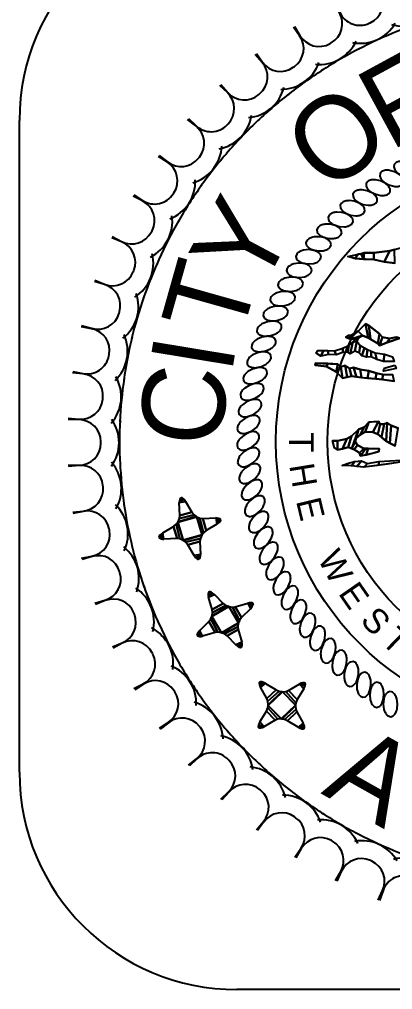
# Model space of a CAD drawing. Extents: x 715005 to 715902, y 929121 to 929716.
# Drawn here: x 715250.8 to 715282.1, y 929585.8 to 929667.3 of the extents above; entities that cross this region are included whole.
import ezdxf

# ---------------------------------------------------------------- set-up
doc = ezdxf.new("R2010")
doc.units = 0
for name, color, linetype in [('2', 7, 'Continuous'), ('6', 7, 'Continuous'), ('Default', 7, 'Continuous')]:
    doc.layers.add(name, color=color, linetype=linetype)

# ---------------------------------------------------------------- blocks, each defined once
blk = doc.blocks.new('STAR')
at = {"layer": 'Default'}
for points in [[(-0.75, 1.94), (-0.297, 2.024), (-0.391, 2.155), (-0.744, 2.046)], [(-0.744, 2.046), (-0.391, 2.155), (-0.47, 2.24), (-0.722, 2.166)], [(-0.722, 2.166), (-0.47, 2.24), (-0.546, 2.288), (-0.683, 2.249)], [(-0.683, 2.249), (-0.546, 2.288), (-0.619, 2.291), (-0.619, 2.291)], [(-0.75, 1.941), (-0.297, 2.024), (0.164, 1.243), (-0.716, 0.994)], [(-0.847, 0.551), (0.479, 0.941), (0.512, 0.917), (-0.862, 0.518)], [(-0.862, 0.518), (0.512, 0.917), (0.899, -0.399), (-0.481, -0.796)], [(-0.743, 0.79), (0.323, 1.054), (0.479, 0.942), (-0.841, 0.555)], [(-0.716, 0.994), (0.164, 1.243), (0.327, 1.051), (-0.743, 0.79)], [(0.747, 0.821), (1.012, -0.245), (0.899, -0.402), (0.512, 0.919)], [(0.951, 0.794), (1.2, -0.086), (1.008, -0.249), (0.747, 0.821)], [(1.898, 0.827), (1.981, 0.375), (1.2, -0.086), (0.951, 0.794)], [(1.897, 0.827), (1.981, 0.375), (2.113, 0.468), (2.004, 0.822)], [(2.004, 0.822), (2.113, 0.468), (2.197, 0.548), (2.123, 0.8)], [(2.123, 0.8), (2.197, 0.548), (2.245, 0.624), (2.206, 0.76)], [(2.206, 0.76), (2.245, 0.624), (2.249, 0.696), (2.249, 0.696)], [(-1.863, -0.707), (-1.946, -0.254), (-1.165, 0.207), (-0.916, -0.673)], [(-0.916, -0.673), (-1.165, 0.207), (-0.973, 0.369), (-0.712, -0.7)], [(-0.712, -0.7), (-0.977, 0.366), (-0.864, 0.522), (-0.477, -0.799)], [(-2.172, -0.64), (-2.21, -0.503), (-2.214, -0.576), (-2.214, -0.576)], [(-2.088, -0.68), (-2.163, -0.427), (-2.21, -0.503), (-2.172, -0.64)], [(-1.969, -0.702), (-2.078, -0.348), (-2.163, -0.427), (-2.088, -0.68)], [(-1.862, -0.707), (-1.946, -0.254), (-2.078, -0.348), (-1.969, -0.702)], [(-0.481, -0.796), (0.899, -0.399), (0.872, -0.439), (-0.447, -0.826)], [(0.778, -0.669), (-0.288, -0.934), (-0.444, -0.821), (0.876, -0.434)], [(0.751, -0.873), (-0.129, -1.122), (-0.292, -0.931), (0.778, -0.669)], [(0.785, -1.82), (0.332, -1.903), (-0.129, -1.122), (0.751, -0.873)], [(0.785, -1.819), (0.332, -1.904), (0.425, -2.035), (0.779, -1.926)], [(0.779, -1.926), (0.425, -2.035), (0.505, -2.12), (0.757, -2.045)], [(0.757, -2.045), (0.505, -2.12), (0.581, -2.168), (0.718, -2.129)], [(0.718, -2.129), (0.581, -2.168), (0.654, -2.171), (0.654, -2.171)]]:
    blk.add_lwpolyline(points, close=True, dxfattribs=at)
blk = doc.blocks.new('ROPE')
at = {"layer": '65'}
for p, q in [((40.648, 11.457), (40.623, 11.27)), ((40.623, 11.27), (40.714, 11.104))]:
    blk.add_line(p, q, dxfattribs=at)
for points in [[(41.799, 11.973), (41.429, 11.947), (41.075, 11.837)], [(42.4, 11.419), (42.425, 11.607), (42.334, 11.773)], [(41.249, 10.904), (41.62, 10.93), (41.974, 11.039)]]:
    blk.add_lwpolyline(points, dxfattribs=at)
for centre, radius, start, end in [((41.248, 11.169), 0.666, 130.03259, 154.31726), ((41.502, 10.867), 1.06, 113.7505, 130.03259), ((41.752, 10.914), 1.06, 71.15136, 87.43344), ((41.879, 11.287), 0.666, 46.86668, 71.15136), ((41.8, 11.707), 0.666, 310.03259, 334.31726), ((41.17, 11.59), 0.666, 226.86668, 251.15136), ((41.297, 11.962), 1.06, 251.15136, 267.43344), ((41.547, 12.009), 1.06, 293.7505, 310.03259)]:
    blk.add_arc(centre, radius, start, end, dxfattribs=at)
blk = doc.blocks.new('U')
at = {"layer": '65'}
for p, q in [((56.567, 22.463), (55.809, 22.463)), ((54.202, 20.856), (54.202, 20.757)), ((55.809, 19.15), (56.567, 19.15))]:
    blk.add_line(p, q, dxfattribs=at)
for centre, radius, start, end in [((18.665, 20.791), 34.182, 357.32687, 2.67314), ((55.803, 20.818), 2.925, 144.37313, 215.20794), ((55.809, 20.856), 1.606, 90, 180), ((55.809, 20.757), 1.606, 180, 270)]:
    blk.add_arc(centre, radius, start, end, dxfattribs=at)
blk = doc.blocks.new('OLDSEAL')
at = {"layer": 'Default'}
for points in [[(23.716, 48.842), (22.898, 48.932), (22.173, 49.099), (21.586, 49.112), (20.76, 49.176), (20.295, 49.308), (20.757, 49.402), (21.077, 49.493), (21.273, 49.498), (21.491, 49.592), (21.697, 49.573), (22.192, 49.576), (23.346, 49.735), (24.275, 50.002)], [(24.08, 43.377), (23.14, 43.062), (22.591, 42.85), (22.472, 42.996), (21.78, 43.411), (21.371, 43.586), (21.068, 43.406), (20.952, 43.165), (21.183, 42.855), (21.608, 42.609), (22.282, 42.324), (22.949, 42.215), (23.543, 42.024)], [(23.666, 40.258), (22.579, 40.405), (21.415, 40.508), (20.56, 40.633), (19.914, 40.478), (19.442, 40.934), (18.756, 41.337), (17.924, 41.412), (17.952, 41.574), (19.574, 41.506), (19.779, 41.302), (20.104, 41.39), (20.407, 41.183), (20.712, 41.25), (21.192, 41.113), (21.82, 41), (22.357, 40.831), (22.835, 40.741), (23.563, 40.72)], [(23.805, 41.181), (22.889, 40.981), (22.941, 41.199), (23.695, 41.417)], [(23.656, 41.681), (22.89, 41.698), (22.41, 41.83), (21.983, 42.025), (21.662, 42.006), (21.311, 42.098), (21.118, 42.326), (20.805, 42.447), (20.476, 42.248), (20.286, 42.377), (19.929, 42.348), (19.442, 42.164), (18.882, 42.189), (18.333, 42.086), (18, 42.302), (18.124, 42.48), (18.529, 42.496), (19.334, 42.456), (19.851, 42.632), (20.361, 42.85), (20.67, 43.101), (20.818, 43.293), (20.593, 43.329), (20.433, 43.325), (20.158, 43.467), (20.328, 43.576), (20.554, 43.593), (21.051, 43.888), (21.583, 44.416), (21.824, 44.299), (22.158, 44.031), (22.598, 43.693), (22.815, 43.46), (23.315, 43.358), (23.795, 43.453)], [(23.719, 35.551), (23.073, 35.914), (22.478, 36.403), (22.099, 36.554), (21.554, 36.574), (21.183, 36.372), (20.912, 36.127), (20.817, 35.886), (21.002, 35.614), (21.455, 35.363), (22.05, 35.368), (22.566, 35.356), (22.553, 35.142), (22.224, 35.056), (21.633, 34.902), (21.22, 34.836), (21.146, 35.057), (20.747, 35.307), (20.311, 35.475), (19.921, 35.35), (19.539, 35.275), (19.297, 35.433), (19.196, 35.931), (19.553, 35.933), (20.226, 36.06), (20.569, 36.264), (21.079, 36.741), (21.48, 36.918), (21.832, 37.281), (22.212, 37.322), (22.53, 37.336), (22.645, 37.127), (22.922, 37.128), (23.158, 37.229), (23.434, 37.036), (23.945, 36.843)]]:
    blk.add_lwpolyline(points, dxfattribs=at)
for points in [[(20.295, 49.308), (21.073, 49.492), (20.838, 49.17), (20.838, 49.17)], [(21.043, 49.484), (20.836, 49.17), (21.442, 49.123), (21.273, 49.498)], [(21.273, 49.498), (21.442, 49.123), (21.491, 49.592), (21.491, 49.592)], [(21.491, 49.592), (21.428, 49.117), (22.173, 49.099), (22.192, 49.576)], [(22.192, 49.576), (22.173, 49.099), (22.922, 48.93), (23.351, 49.737)], [(23.351, 49.737), (22.922, 48.93), (23.716, 48.842), (23.686, 49.833)], [(21.051, 43.888), (21.371, 43.586), (21.78, 43.411), (21.583, 44.416)], [(21.583, 44.416), (21.78, 43.411), (21.944, 43.313), (21.824, 44.299)], [(20.433, 43.325), (21.051, 43.888), (20.554, 43.593), (20.322, 43.383)], [(20.593, 43.329), (21.371, 43.586), (21.051, 43.888), (20.433, 43.325)], [(21.824, 44.299), (21.944, 43.313), (22.472, 42.996), (22.598, 43.693)], [(22.598, 43.693), (22.472, 42.996), (22.591, 42.85), (22.815, 43.46)], [(20.322, 43.383), (20.554, 43.593), (20.328, 43.576), (20.158, 43.467)], [(20.67, 43.101), (20.476, 42.248), (20.286, 42.377), (20.361, 42.85)], [(20.952, 43.165), (20.805, 42.447), (20.476, 42.248), (20.67, 43.101)], [(20.818, 43.293), (21.068, 43.406), (21.371, 43.586), (20.593, 43.329)], [(20.67, 43.101), (20.952, 43.165), (21.068, 43.406), (20.818, 43.293)], [(21.183, 42.855), (21.118, 42.326), (20.805, 42.447), (20.952, 43.165)], [(22.815, 43.46), (22.591, 42.85), (23.14, 43.062), (23.315, 43.358)], [(23.315, 43.358), (23.14, 43.062), (24.08, 43.377), (23.795, 43.453)], [(18.529, 42.496), (18.333, 42.086), (18, 42.302), (18.124, 42.48)], [(18.856, 42.48), (18.882, 42.189), (18.333, 42.086), (18.529, 42.496)], [(19.334, 42.456), (19.442, 42.164), (18.882, 42.189), (18.856, 42.48)], [(19.922, 42.663), (19.929, 42.348), (19.442, 42.164), (19.334, 42.456)], [(20.361, 42.85), (20.286, 42.377), (19.929, 42.348), (19.922, 42.663)], [(21.502, 42.67), (21.311, 42.098), (21.118, 42.326), (21.183, 42.855)], [(21.719, 42.562), (21.662, 42.006), (21.311, 42.098), (21.502, 42.67)], [(21.996, 42.445), (21.983, 42.025), (21.662, 42.006), (21.719, 42.562)], [(22.282, 42.324), (22.41, 41.83), (21.983, 42.025), (21.996, 42.445)], [(22.949, 42.215), (22.89, 41.698), (22.41, 41.83), (22.282, 42.324)], [(23.543, 42.024), (23.656, 41.681), (22.89, 41.698), (22.949, 42.215)], [(17.952, 41.574), (17.924, 41.412), (18.756, 41.337), (18.856, 41.536)], [(18.856, 41.536), (18.756, 41.337), (19.442, 40.934), (19.574, 41.506)], [(19.574, 41.506), (19.442, 40.934), (19.914, 40.478), (19.779, 41.302)], [(19.779, 41.302), (19.914, 40.478), (20.255, 40.56), (20.104, 41.39)], [(20.104, 41.39), (20.255, 40.56), (20.56, 40.633), (20.407, 41.183)], [(20.407, 41.183), (20.56, 40.633), (20.917, 40.581), (20.712, 41.25)], [(20.712, 41.25), (20.917, 40.581), (21.296, 40.525), (21.192, 41.113)], [(21.192, 41.113), (21.296, 40.525), (21.72, 40.481), (21.82, 41)], [(21.82, 41), (21.72, 40.481), (22.32, 40.427), (22.357, 40.831)], [(23.695, 41.417), (23.805, 41.181), (22.889, 40.981), (22.941, 41.199)], [(22.357, 40.831), (22.32, 40.427), (22.808, 40.374), (22.835, 40.741)], [(22.835, 40.741), (22.808, 40.374), (23.666, 40.258), (23.563, 40.72)], [(20.569, 36.264), (20.311, 35.475), (20.575, 35.374), (21.079, 36.741)], [(20.575, 35.373), (21.079, 36.741), (20.912, 36.127), (20.817, 35.886)], [(21.079, 36.741), (20.912, 36.127), (21.183, 36.372), (21.48, 36.918)], [(21.48, 36.918), (21.183, 36.372), (21.554, 36.574), (21.832, 37.281)], [(21.832, 37.281), (21.554, 36.574), (22.099, 36.554), (22.53, 37.336)], [(22.53, 37.336), (22.099, 36.554), (22.478, 36.403), (22.645, 37.127)], [(22.645, 37.127), (22.478, 36.403), (22.742, 36.186), (22.922, 37.128)], [(22.922, 37.128), (22.742, 36.186), (23.073, 35.914), (23.158, 37.229)], [(23.158, 37.229), (23.073, 35.914), (23.332, 35.768), (23.434, 37.036)], [(23.434, 37.036), (23.332, 35.768), (23.719, 35.551), (23.945, 36.843)], [(19.553, 35.933), (19.539, 35.275), (19.921, 35.35), (20.226, 36.06)], [(20.226, 36.06), (19.921, 35.35), (20.311, 35.475), (20.569, 36.264)], [(19.196, 35.931), (19.297, 35.433), (19.539, 35.275), (19.553, 35.933)], [(20.817, 35.886), (20.568, 35.376), (20.747, 35.307), (21.002, 35.614)], [(21.002, 35.614), (20.747, 35.307), (21.146, 35.057), (21.455, 35.363)], [(21.455, 35.363), (21.146, 35.057), (21.22, 34.836), (21.598, 35.364)], [(21.598, 35.364), (21.22, 34.836), (21.633, 34.902), (21.762, 35.365)], [(21.762, 35.365), (21.633, 34.902), (22.553, 35.142), (22.566, 35.356)], [(19.879, 34.145), (20.245, 34.291), (20.781, 34.417), (21.3, 34.474), (21.716, 34.288), (22.543, 34.421), (24.137, 34.513), (24.108, 34.375), (23.185, 34.237), (22.247, 34.107), (21.454, 34.016), (20.771, 34.078), (20.239, 34.142)], [(20.245, 34.291), (20.239, 34.142), (19.879, 34.145), (19.879, 34.145)], [(20.781, 34.417), (20.578, 34.101), (20.239, 34.142), (20.245, 34.291)], [(21.3, 34.474), (20.938, 34.063), (20.578, 34.101), (20.781, 34.417)], [(21.716, 34.288), (21.454, 34.016), (20.938, 34.063), (21.3, 34.474)], [(22.543, 34.421), (22.544, 34.148), (21.454, 34.016), (21.716, 34.288)], [(24.137, 34.513), (24.108, 34.375), (22.544, 34.148), (22.543, 34.421)], [(8.075, 31.544), (8.429, 31.653), (8.349, 31.737), (8.097, 31.663)], [(8.097, 31.663), (8.349, 31.737), (8.273, 31.785), (8.137, 31.746)], [(8.137, 31.746), (8.273, 31.785), (8.201, 31.788), (8.201, 31.788)], [(8.069, 31.437), (8.522, 31.521), (8.429, 31.653), (8.075, 31.544)], [(8.07, 31.438), (8.522, 31.521), (8.983, 30.74), (8.103, 30.491)], [(7.973, 30.049), (9.298, 30.439), (9.332, 30.414), (7.958, 30.015)], [(7.958, 30.015), (9.332, 30.414), (9.719, 29.098), (8.338, 28.702)], [(8.076, 30.287), (9.142, 30.552), (9.299, 30.439), (7.978, 30.052)], [(8.103, 30.491), (8.983, 30.74), (9.146, 30.548), (8.076, 30.287)], [(9.566, 30.318), (9.831, 29.252), (9.718, 29.096), (9.331, 30.416)], [(9.77, 30.291), (10.019, 29.411), (9.828, 29.248), (9.566, 30.318)], [(10.717, 30.325), (10.8, 29.872), (10.019, 29.411), (9.77, 30.291)], [(10.716, 30.325), (10.801, 29.872), (10.932, 29.965), (10.823, 30.319)], [(10.823, 30.319), (10.932, 29.965), (11.017, 30.045), (10.942, 30.297)], [(6.956, 28.79), (6.873, 29.243), (7.654, 29.704), (7.903, 28.824)], [(7.903, 28.824), (7.654, 29.704), (7.846, 29.867), (8.107, 28.797)], [(8.107, 28.797), (7.843, 29.863), (7.955, 30.019), (8.342, 28.699)], [(10.942, 30.297), (11.017, 30.045), (11.065, 30.121), (11.026, 30.258)], [(11.026, 30.258), (11.065, 30.121), (11.068, 30.193), (11.068, 30.193)], [(6.648, 28.857), (6.609, 28.994), (6.606, 28.921), (6.606, 28.921)], [(6.731, 28.818), (6.657, 29.07), (6.609, 28.994), (6.648, 28.857)], [(6.851, 28.796), (6.742, 29.149), (6.657, 29.07), (6.731, 28.818)], [(6.957, 28.79), (6.873, 29.243), (6.742, 29.149), (6.851, 28.796)], [(8.338, 28.702), (9.719, 29.098), (9.691, 29.058), (8.372, 28.671)], [(9.597, 28.828), (8.531, 28.563), (8.375, 28.676), (9.696, 29.063)], [(9.57, 28.624), (8.69, 28.375), (8.528, 28.567), (9.597, 28.828)], [(9.604, 27.677), (9.151, 27.594), (8.69, 28.375), (9.57, 28.624)], [(9.604, 27.678), (9.151, 27.594), (9.245, 27.462), (9.599, 27.571)], [(9.599, 27.571), (9.245, 27.462), (9.324, 27.377), (9.577, 27.452)], [(9.577, 27.452), (9.324, 27.377), (9.4, 27.33), (9.537, 27.368)], [(9.537, 27.368), (9.4, 27.33), (9.473, 27.326), (9.473, 27.326)]]:
    blk.add_lwpolyline(points, close=True, dxfattribs=at)
for radius in [20.75, 17]:
    blk.add_circle((35.829, 35.867), radius, dxfattribs=at)
for name, p, rotation in [('U', (62.225, 23.045), 109.09090909090915), ('U', (63.324, 25.612), 114.54545454545458), ('U', (64.174, 28.272), 120.00000000000004), ('U', (64.768, 31.001), 125.4545454545455), ('U', (65.1, 33.773), 130.90909090909096), ('U', (65.166, 36.565), 136.36363636363643), ('U', (64.967, 39.351), 141.81818181818187), ('U', (64.504, 42.105), 147.27272727272734), ('ROPE', (64.813, 40.457), 144), ('ROPE', (64.533, 41.968), 146.99999999999997), ('ROPE', (64.174, 43.462), 149.99999999999994), ('ROPE', (63.738, 44.935), 152.99999999999994), ('U', (63.781, 44.802), 152.7272727272728), ('ROPE', (63.225, 46.383), 156.00000000000125), ('ROPE', (62.637, 47.803), 159), ('ROPE', (61.976, 49.189), 161.99999999999991), ('ROPE', (61.243, 50.539), 164.99999999999991), ('U', (62.805, 47.419), 158.18181818181844), ('ROPE', (60.44, 51.849), 167.99999999999991), ('ROPE', (59.57, 53.115), 170.9999999999999), ('ROPE', (58.635, 54.334), 173.9999999999999), ('U', (61.585, 49.93), 163.6363636363637), ('ROPE', (57.637, 55.503), 176.9999999999999), ('ROPE', (56.579, 56.617), 179.99999999999986), ('ROPE', (55.465, 57.674), -177.00000000000017), ('U', (60.131, 52.315), 169.09090909090918), ('ROPE', (54.297, 58.672), -174.00000000000017), ('ROPE', (53.078, 59.607), -171.00000000000017), ('U', (58.458, 54.551), 174.54545454545465), ('ROPE', (51.812, 60.478), -168.0000000000002), ('ROPE', (50.502, 61.28), -165.0000000000002), ('ROPE', (49.152, 62.013), -162.0000000000002), ('U', (56.579, 56.617), -179.9999999999999), ('ROPE', (47.765, 62.675), -159.00000000000026), ('ROPE', (46.346, 63.263), -156.00000000000153), ('ROPE', (44.897, 63.776), -153.00000000000023), ('U', (54.513, 58.495), -174.54545454545448), ('ROPE', (43.424, 64.212), -150.00000000000026), ('ROPE', (41.931, 64.571), -147.00000000000028), ('ROPE', (40.42, 64.851), -144.00000000000028), ('U', (52.277, 60.169), -169.090909090909), ('ROPE', (38.897, 65.051), -141.00000000000023), ('ROPE', (37.365, 65.172), -138.00000000000028), ('U', (49.893, 61.622), -163.63636363636354), ('ROPE', (35.829, 65.212), -135.00000000000026), ('ROPE', (34.294, 65.172), -132.00000000000028), ('ROPE', (32.762, 65.051), -129.00000000000028), ('U', (47.381, 62.843), -158.18181818181827), ('STAR', (11.393, 22.877), 14.114993048041127), ('ROPE', (31.239, 64.851), -126.00000000000028), ('ROPE', (29.728, 64.571), -123.00000000000026), ('ROPE', (28.234, 64.212), -120.00000000000024), ('U', (44.765, 63.818), -152.72727272727263), ('ROPE', (26.761, 63.776), -117.00000000000023), ('ROPE', (25.313, 63.263), -114.0000000000002), ('ROPE', (23.894, 62.675), -111.00000000000018), ('U', (42.067, 64.541), -147.27272727272717), ('ROPE', (22.507, 62.013), -108.00000000000017), ('STAR', (15.523, 16.654), 27.7359655987027), ('ROPE', (21.157, 61.28), -105.00000000000014), ('ROPE', (19.847, 60.478), -102.00000000000013), ('ROPE', (18.581, 59.607), -99.00000000000011), ('U', (39.313, 65.004), -141.81818181818173), ('U', (36.528, 65.204), -136.36363636363623), ('U', (33.736, 65.137), -130.9090909090908), ('U', (30.963, 64.806), -125.4545454545453), ('U', (28.234, 64.212), -119.99999999999989), ('U', (25.574, 63.362), -114.54545454545445), ('U', (23.007, 62.262), -109.09090909090901)]:
    blk.add_blockref(name, p, dxfattribs=dict(at, rotation=rotation))
for s, height, rotation, p in [('F', 6, 28.53951, (23.367, 56.927)), ('O', 6, 38.2706, (18.866, 53.729)), ('Y', 6, 62.01204, (13.927, 46.595)), ('T', 6, 74.2423, (12.496, 43.11)), ('I', 6, 80.59648, (11.856, 40.673)), ('C', 6, 85.1805, (11.133, 35.389)), ('T', 1.8, 270, (16.016, 36.552)), ('H', 1.8, 279.24635, (16.04, 34.143)), ('E', 1.8, 283.49707, (16.528, 31.559)), ('W', 1.8, 298.7024, (18.065, 27.373)), ('E', 1.8, 304.7819, (19.559, 24.843)), ('S', 1.8, 312.89574, (21.127, 22.825)), ("T'", 1.8, 315.2827, (22.659, 21.303)), ('A', 6, 330.59314, (18.295, 10.332))]:
    blk.add_text(s, height=height, rotation=rotation, dxfattribs=at).set_placement(p)

msp = doc.modelspace()

# ---------------------------------------------------------------- linework, layer by layer
at = {"layer": '6'}
for points in [[(715250.751, 929604.101), (715250.751, 929658.862)], [(715306.533, 929585.848), (715269.004, 929585.848)]]:
    msp.add_lwpolyline(points, dxfattribs=at)
for centre, start, end in [((715269.004, 929658.862), 90, 180), ((715269.004, 929604.101), 180, 270)]:
    msp.add_arc(centre, 18.253, start, end, dxfattribs=at)

# ---------------------------------------------------------------- block references
at = {"layer": '2', "xscale": 1.1565412735748033, "yscale": 1.1565412735748033}
msp.add_blockref('OLDSEAL', (715254.834, 929590.395), dxfattribs=at)

doc.saveas('drawing.dxf')
